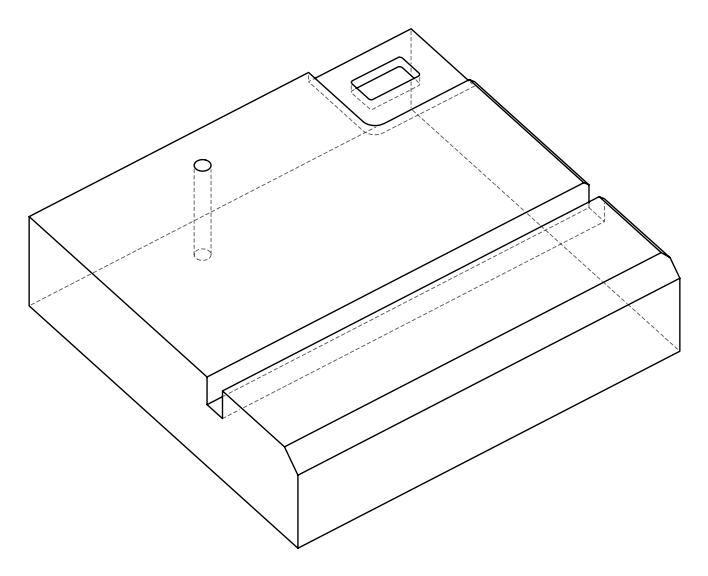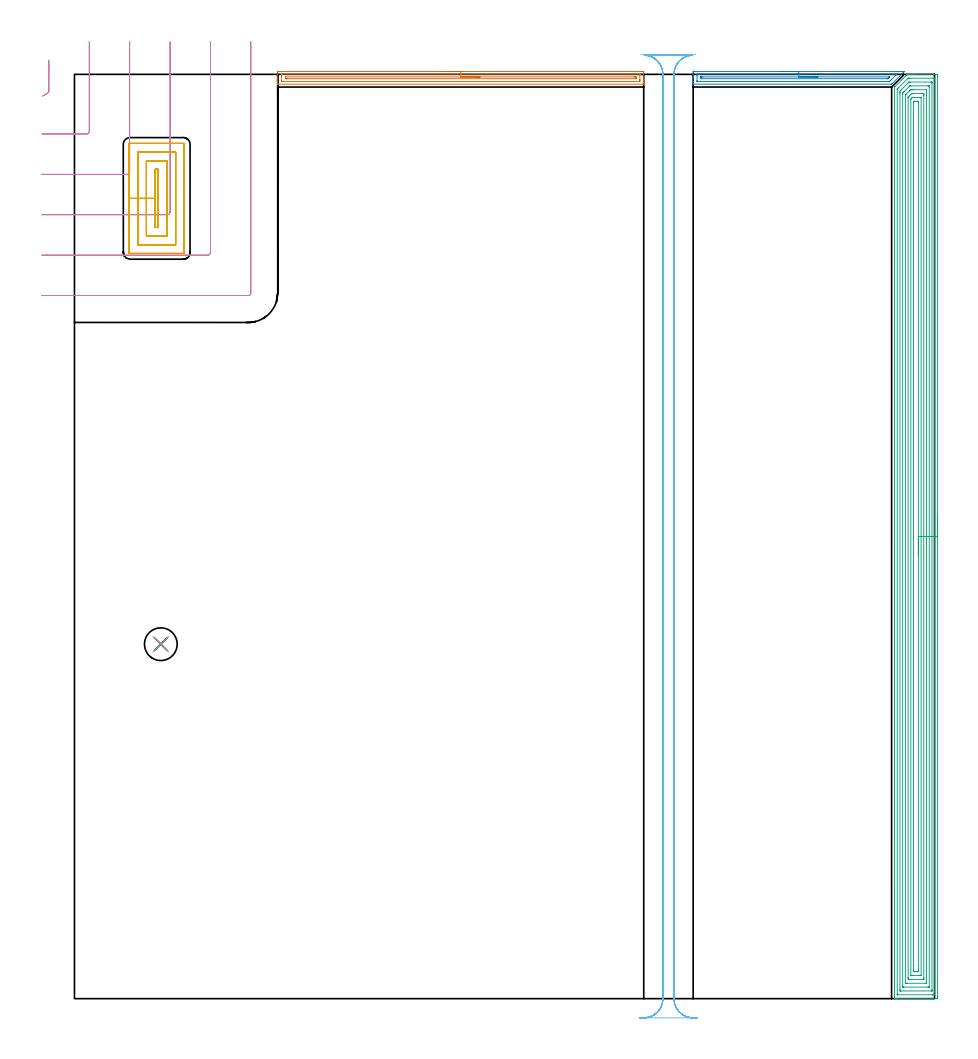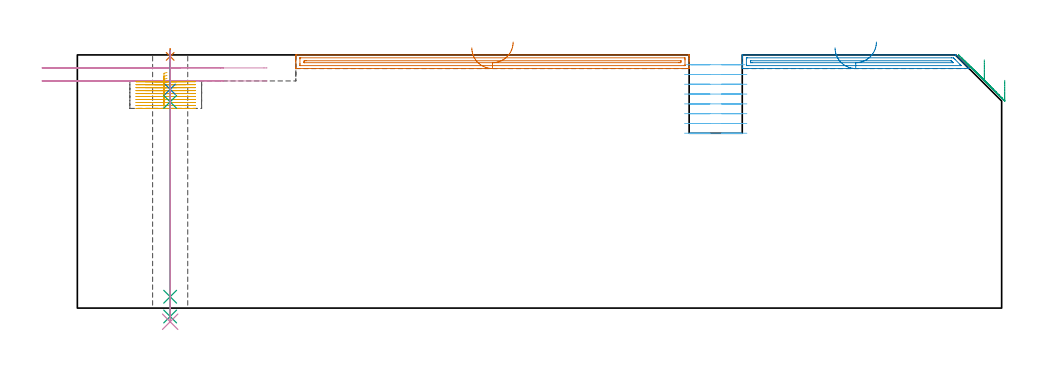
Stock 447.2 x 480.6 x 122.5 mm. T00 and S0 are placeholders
(PLAN: 10 operations, 7 tool changes, 70.7 min)
(1 AREA_MILL | FG_CHAMFER_SURFACE | UGT0205_001 | 4.74 min | 4322 mm3)
(2 AREA_MILL_1 | FG_CHAMFER_SURFACE_1 | UGT0205_001 | 2.73 min | 2579 mm3)
(3 AREA_MILL_2 | FG_CHAMFER_SURFACE_2 | UGT0205_001 | 31.1 min | 119293 mm3)
(4 MILL_CORNER_NOTCH_RECTANGULAR | CORNER_NOTCH_RECTANGULAR | UGT0201_006 | Follow Part, ap 7, ae 75% | 3.51 min | 171093 mm3)
(5 MILL_RECTANGULAR_POCKET | POCKET_RECTANGULAR_STRAIGHT | UGT0201_124 | Follow Part, ap 1.5, ae 75% | 10.41 min | 29040 mm3)
(6 MILL_RECTANGULAR_SLOT | SLOT_RECTANGULAR | UGT0201_094 | Follow Part, ap 5, ae 75% | 17.01 min | 467945 mm3)
(7 SPOT_DRILL | STEP1HOLE | NXT0321_9005460120000 | 0.03 min | 36 mm3)
(8 DRILL_BLIND_HOLE_INTO_CENTER | STEP1HOLE | NXT0301_082 | 0.08 min | 1441 mm3)
(9 GUN_DRILL_THROUGH_HOLE | STEP1HOLE | UGT0307_008 | 0.61 min | 10135 mm3)
(10 DRILL_TO_ENLARGE_THROUGH_HOLE | STEP1HOLE | UGT0301_044 | 0.53 min | 16131 mm3)
(TOOL UGT0205_001 | Chamfer Mill 20 x 3 x 45 deg. | D20 FL50 Z2)
(TOOL UGT0201_006 | End Mill 28 mm | D28 FL25 Z2)
(TOOL UGT0201_124 | Carbide End Mill 6.0 | D6 FL15 Z4)
(TOOL UGT0201_094 | End mill 20 mm | D20 FL38 Z4)
(TOOL NXT0321_9005460120000 | NC Spot Drill, 142deg, 12mm, Carbide, Uncoated | D12 PA142 FL30 Z2)
(TOOL NXT0301_082 | Carbide Drill 11.1mm [860.1-1110-033A1-MM 2214] | D11.1 PA140 FL55 Z2)
(TOOL UGT0307_008 | Gun Drill 11 mm | D11 PA130 FL24 Z1)
(TOOL UGT0301_044 | Twist Drill 17 mm | D17 PA118 FL125 Z2)
(OP 1 AREA_MILL)
G17 G21 G94 G90
T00 M6
G54
G17 G0 G90 X190.85 Y482.1 S1061 M3
G43 Z132.5 H0
Z125.9
G94 G1 X190.888 Z125.028 F250.
X191.002 Z124.164
X191.191 Z123.312
X191.453 Z122.48
X191.787 Z121.674
X192.19 Z120.9
X192.659 Z120.164
X193.19 Z119.472
X193.779 Z118.829
X194.422 Z118.24
X195.114 Z117.708
X195.85 Z117.24
X196.624 Z116.837
X197.43 Z116.503
X198.262 Z116.241
X199.114 Z116.052
X199.978 Z115.938
X200.85 Z115.9
X294.783
X295.401 Y482.097 Z115.903
X295.993 Y482.091 Z115.905
X295.997 Y482.077 Z115.92
X296. Y481.48 Z116.516
Y481.187 Z116.809
Y478.8 Z119.194
Y478.213 Z119.784
Y477.907 Z120.09
Y477.32 Z120.677
Y477.013 Z120.982
Y476.4 Z121.599
Y475.925 Z122.074
X295.993 Y475.557 Z122.435
X295.99 Y475.503 Z122.488
X295.847 Y475.5 Z122.5
X105.853
X105.71 Y475.503 Z122.488
X105.707 Y475.557 Z122.435
X105.7 Y475.925 Z122.074
Y476.4 Z121.599
Y477.013 Z120.982
Y478.213 Z119.784
Y478.797 Z119.197
X105.701 Y481.48 Z116.516
X105.703 Y482.077 Z115.92
X105.707 Y482.091 Z115.905
X106.299 Y482.1 Z115.9
X200.85
Y480.686 Z117.314
X293.617
X293.716 Y480.684 Z117.316
X293.912 Y480.679 Z117.321
X293.991 Y480.669 Z117.331
X293.995 Y480.641 Z117.359
X293.998 Y480.587 Z117.413
X294. Y480.203 Z117.797
Y477.907 Z120.093
Y477.523 Z120.477
X293.993 Y477.013 Z120.987
X293.99 Y476.924 Z121.076
X293.814 Y476.917 Z121.083
X293.715 Y476.915 Z121.085
X108.083 Y476.914 Z121.086
X107.984 Y476.916 Z121.084
X107.788 Y476.921 Z121.079
X107.709 Y476.931 Z121.069
X107.705 Y476.959 Z121.041
X107.702 Y477.013 Z120.987
X107.7 Y477.397 Z120.603
Y479.694 Z118.307
X107.701 Y480.077 Z117.923
X107.707 Y480.587 Z117.413
X107.71 Y480.676 Z117.324
X107.886 Y480.683 Z117.317
X107.985 Y480.685 Z117.315
X200.85 Y480.686 Z117.314
Y479.272 Z118.728
X290.941 Y479.271 Z118.729
X291.364 Y479.27 Z118.73
X291.833 Y479.267 Z118.733
X291.98 Y479.265 Z118.735
X291.992 Y478.967 Z119.033
X291.997 Y478.8 Z119.2
X291.999 Y478.634 Z119.366
X291.996 Y478.466 Z119.534
X291.99 Y478.355 Z119.645
X291.986 Y478.334 Z119.666
X291.979 Y478.332 Z119.668
X291.951 Y478.33 Z119.67
X291.833 Y478.329 Z119.671
X110.759
X110.336 Y478.33 Z119.67
X109.867 Y478.333 Z119.667
X109.72 Y478.335 Z119.665
X109.708 Y478.633 Z119.367
X109.703 Y478.8 Z119.2
X109.701 Y478.967 Z119.033
X109.704 Y479.134 Z118.866
X109.71 Y479.245 Z118.755
X109.714 Y479.266 Z118.734
X109.722 Y479.268 Z118.732
X109.749 Y479.27 Z118.73
X109.867 Y479.271 Z118.729
X200.85 Y479.272 Z118.728
X201.722 Z118.766
X202.587 Z118.88
X203.438 Z119.069
X204.27 Z119.332
X205.076 Z119.665
X205.85 Z120.068
X206.586 Z120.537
X207.278 Z121.068
X207.921 Z121.657
X208.51 Z122.301
X209.042 Z122.993
X209.51 Z123.728
X209.913 Z124.502
X210.247 Z125.308
X210.509 Z126.14
X210.698 Z126.992
X210.812 Z127.857
X210.85 Z128.728
G0 Z132.5
M5
M2
(OP 2 AREA_MILL_1)
G17 G21 G94 G90
T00 M6
G54
G17 G0 G90 X366.6 Y482.1 S1061 M3
G43 Z132.5 H0
Z125.9
G94 G1 X366.638 Z125.028 F250.
X366.752 Z124.164
X366.941 Z123.312
X367.203 Z122.48
X367.537 Z121.674
X367.94 Z120.9
X368.408 Z120.164
X368.94 Z119.472
X369.529 Z118.829
X370.172 Z118.24
X370.864 Z117.708
X371.6 Z117.24
X372.374 Z116.837
X373.18 Z116.503
X374.012 Z116.241
X374.864 Z116.052
X375.728 Z115.938
X376.6 Z115.9
X431.276
X431.443 Y482.096 Z115.904
X431.488 Y482.092 Z115.906
X431.328 Y481.927 Z116.069
X431.218 Y481.818 Z116.18
X431.003 Y481.603 Z116.397
X425.024 Y475.625 Z122.375
X424.895 Y475.505 Z122.49
X424.688 Y475.5 Z122.5
X321.833
X321.71 Y475.503 Z122.488
X321.707 Y475.549 Z122.443
X321.7 Y475.87 Z122.128
Y476.479 Z121.52
Y477.013 Z120.982
Y479.067 Z118.93
Y479.693 Z118.301
X321.701 Y481.48 Z116.515
X321.703 Y482.058 Z115.938
X321.707 Y482.091 Z115.905
X322.278 Y482.1 Z115.9
X376.6
Y480.686 Z117.314
X427.262 Y480.685 Z117.315
X427.36 Y480.683 Z117.317
X427.457 Y480.679 Z117.321
X427.609 Y480.67 Z117.33
X427.532 Y480.587 Z117.413
X427.448 Y480.499 Z117.501
X427.36 Y480.409 Z117.591
X427.002 Y480.052 Z117.948
X424.688 Y477.737 Z120.263
X424.325 Y477.377 Z120.623
X423.957 Y477.013 Z120.987
X423.875 Y476.936 Z121.064
X423.843 Y476.921 Z121.079
X422.907 Y476.914 Z121.086
X324.059
X323.961 Y476.915 Z121.085
X323.764 Y476.919 Z121.081
X323.715 Y476.921 Z121.079
X323.71 Y476.932 Z121.068
X323.705 Y476.962 Z121.038
X323.702 Y477.013 Z120.987
X323.7 Y477.373 Z120.627
X323.701 Y480.053 Z117.947
X323.708 Y480.587 Z117.413
X323.71 Y480.671 Z117.329
X323.863 Y480.68 Z117.32
X323.963 Y480.684 Z117.316
X324.059 Y480.685 Z117.315
X324.851 Y480.686 Z117.314
X376.6
Y479.272 Z118.728
X423.568 Y479.271 Z118.729
X423.64 Y479.269 Z118.731
X423.718 Y479.265 Z118.735
X423.749 Y479.26 Z118.74
X423.725 Y479.234 Z118.766
X423.548 Y479.051 Z118.949
X423.3 Y478.8 Z119.2
X423.103 Y478.603 Z119.397
X422.907 Y478.408 Z119.592
X422.846 Y478.354 Z119.646
X422.823 Y478.335 Z119.665
X422.801 Y478.334 Z119.666
X422.697 Y478.331 Z119.669
X422.486 Y478.329 Z119.671
X325.84
X325.773 Y478.33 Z119.67
X325.733 Y478.333 Z119.667
X325.718 Y478.334 Z119.666
X325.71 Y478.378 Z119.622
X325.703 Y478.659 Z119.341
X325.701 Y478.8 Z119.2
X325.7 Y478.941 Z119.059
X325.701 Y479.082 Z118.918
X325.705 Y479.176 Z118.824
X325.71 Y479.25 Z118.75
X325.716 Y479.266 Z118.734
X325.724 Y479.267 Z118.733
X325.84 Y479.269 Z118.731
X326.261 Y479.271 Z118.729
X326.731 Y479.272 Z118.728
X376.6
X377.472 Z118.767
X378.336 Z118.88
X379.188 Z119.069
X380.02 Z119.332
X380.826 Z119.665
X381.6 Z120.068
X382.336 Z120.537
X383.028 Z121.068
X383.671 Z121.657
X384.26 Z122.301
X384.792 Z122.993
X385.26 Z123.728
X385.663 Z124.502
X385.997 Z125.308
X386.259 Z126.14
X386.448 Z126.992
X386.562 Z127.857
X386.6 Z128.728
G0 Z132.5
M5
M2
(OP 3 AREA_MILL_2)
G17 G21 G94 G90
T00 M6
G54
G17 G0 G90 X448.7 Y250.3 S1061 M3
G43 Z132.5 H0
Z110.2
G94 G1 Y250.262 Z109.328 F250.
Y250.148 Z108.464
Y249.959 Z107.612
Y249.697 Z106.78
Y249.363 Z105.974
Y248.96 Z105.2
Y248.491 Z104.464
Y247.96 Z103.772
Y247.371 Z103.129
Y246.728 Z102.54
Y246.036 Z102.009
Y245.3 Z101.54
Y244.526 Z101.137
Y243.72 Z100.803
Y242.888 Z100.541
Y242.036 Z100.352
Y241.172 Z100.238
Y240.3 Z100.2
Y1.004
X448.699 Y0.631 Z100.201
X448.694 Y0.116 Z100.204
X448.692 Y0.009 Z100.206
X448.183 Y0. Z100.714
X430.2 Z118.695
X427.803 Z121.092
X427.073 Z121.826
X426.825 Z122.075
X426.43 Z122.461
X426.403 Y0.009 Z122.488
X426.4 Y0.184 Z122.5
Y473.709
X426.405 Y474.004 Z122.491
X426.528 Y474.128 Z122.37
X426.718 Y474.319 Z122.18
X432.233 Y479.835 Z116.664
X432.704 Y480.304 Z116.196
X432.969 Y480.565 Z115.93
X433.008 Y480.597 Z115.889
X433.223 Y480.6 Z115.675
X434.006 Z114.889
X435.256 Z113.64
X435.778 Z113.117
X436.403 Z112.492
X447.558 Z101.339
X448.183 Y480.596 Z100.714
X448.692 Y480.591 Z100.206
X448.694 Y480.485 Z100.204
X448.698 Y479.969 Z100.202
X448.7 Y479.447 Z100.2
Y240.3
X447.286 Z101.614
X447.285 Y2.199 Z101.615
X447.284 Y2.089 Z101.616
X447.281 Y2.035 Z101.619
X447.28 Y2.015 Z101.62
X447.242 Y2.01 Z101.658
X446.825 Y2.002 Z102.075
X446.411 Y2. Z102.489
X445.941 Z102.959
X428.218 Y2.001 Z120.682
X427.952 Y2.006 Z120.948
X427.83 Y2.01 Z121.07
X427.821 Y2.018 Z121.079
X427.818 Y2.039 Z121.082
X427.816 Y2.091 Z121.084
X427.815 Y2.197 Z121.085
X427.814 Y2.408 Z121.086
X427.815 Y472.815 Z121.085
X427.821 Y472.923 Z121.079
X427.833 Y472.972 Z121.067
X427.874 Y473.015 Z121.026
X428.009 Y473.156 Z120.891
X428.179 Y473.329 Z120.721
X428.558 Y473.709 Z120.342
X433.119 Y478.268 Z115.781
X433.39 Y478.528 Z115.51
X433.474 Y478.59 Z115.426
X433.594 Y478.596 Z115.306
X434.006 Y478.599 Z114.894
X434.476 Y478.6 Z114.424
X446.882 Y478.599 Z102.018
X447.148 Y478.594 Z101.752
X447.27 Y478.59 Z101.63
X447.279 Y478.582 Z101.621
X447.282 Y478.561 Z101.618
X447.284 Y478.509 Z101.616
X447.285 Y478.403 Z101.615
X447.286 Y478.192 Z101.614
Y240.3
X445.872 Z103.028
X445.871 Y4.753 Z103.029
X445.869 Y4.208 Z103.031
X445.866 Y4.034 Z103.034
X445.865 Y4.018 Z103.035
X445.853 Y4.01 Z103.047
X445.8 Y4.005 Z103.1
X445.73 Y4.001 Z103.17
X429.781 Y4. Z119.119
X429.575 Y4.002 Z119.325
X429.369 Y4.006 Z119.531
X429.238 Y4.01 Z119.662
X429.234 Y4.092 Z119.666
X429.231 Y4.208 Z119.669
X429.229 Y4.557 Z119.671
Y470.481
Y471.026
X429.231 Y471.373 Z119.669
X429.235 Y471.92 Z119.665
X429.402 Y472.095 Z119.498
X429.575 Y472.273 Z119.325
X429.843 Y472.544 Z119.057
X430.114 Y472.815 Z118.786
X433.119 Y475.82 Z115.781
X433.404 Y476.105 Z115.496
X433.693 Y476.392 Z115.207
X433.854 Y476.544 Z115.046
X433.904 Y476.59 Z114.996
X434.006 Y476.592 Z114.894
X434.686 Y476.599 Z114.214
X445.319 Y476.6 Z103.581
X445.525 Y476.598 Z103.375
X445.731 Y476.594 Z103.169
X445.862 Y476.59 Z103.038
X445.866 Y476.508 Z103.034
X445.869 Y476.392 Z103.031
X445.871 Y476.043 Z103.029
X445.872 Y240.3 Z103.028
X444.457 Z104.443
Y6.181
X444.455 Y6.079 Z104.445
X444.452 Y6.018 Z104.448
X444.45 Y6.01 Z104.45
X444.442 Y6.006 Z104.458
X444.415 Y6.003 Z104.485
X444.194 Y6.001 Z104.706
X443.753 Y6. Z105.147
X431.347 Z117.553
X430.905 Y6.006 Z117.995
X430.686 Y6.01 Z118.214
X430.649 Y6.02 Z118.251
X430.647 Y6.058 Z118.253
X430.645 Y6.119 Z118.255
X430.643 Y6.708 Z118.257
Y6.891
Y470.132
X430.648 Y470.838 Z118.252
X430.649 Y470.884 Z118.251
X430.674 Y470.913 Z118.226
X430.778 Y471.026 Z118.122
X431.063 Y471.313 Z117.837
X431.347 Y471.599 Z117.553
X434.006 Y474.256 Z114.894
X434.179 Y474.428 Z114.721
X434.283 Y474.526 Z114.617
X434.345 Y474.585 Z114.555
X434.45 Y474.59 Z114.45
X434.892 Y474.6 Z114.008
X443.753 Z105.147
X444.195 Y474.594 Z104.705
X444.414 Y474.59 Z104.486
X444.451 Y474.58 Z104.449
X444.453 Y474.543 Z104.447
X444.455 Y474.481 Z104.445
X444.457 Y473.892 Z104.443
Y473.709
Y240.3
X443.043 Z105.857
X443.042 Y8.68 Z105.858
X443.041 Y8.503 Z105.859
X443.037 Y8.324 Z105.863
X443.028 Y8.01 Z105.872
X442.867 Y8.005 Z106.033
X442.653 Y8.001 Z106.247
X432.907 Y8. Z115.993
X432.233 Y8.001 Z116.667
X432.137 Y8.003 Z116.763
X432.079 Y8.007 Z116.821
X432.068 Y8.009 Z116.832
X432.064 Y8.045 Z116.836
X432.061 Y8.146 Z116.839
X432.058 Y8.502 Z116.842
X432.057 Y8.68 Z116.843
Y469.594
X432.059 Y469.712 Z116.841
X432.063 Y469.807 Z116.837
X432.066 Y469.856 Z116.834
X432.079 Y469.871 Z116.821
X432.233 Y470.034 Z116.667
X434.118 Y471.92 Z114.782
X434.508 Y472.308 Z114.392
X434.637 Y472.434 Z114.263
X434.742 Y472.532 Z114.158
X434.81 Y472.59 Z114.09
X434.892 Y472.593 Z114.008
X435.106 Y472.598 Z113.794
X435.778 Y472.6 Z113.122
X435.99 Z112.91
X442.867 Y472.599 Z106.033
X442.963 Y472.597 Z105.937
X443.021 Y472.593 Z105.879
X443.032 Y472.591 Z105.868
X443.036 Y472.555 Z105.864
X443.039 Y472.455 Z105.861
X443.042 Y472.098 Z105.858
X443.043 Y471.92 Z105.857
Y240.3
X441.629 Z107.271
Y10.823
X441.628 Y10.468 Z107.272
X441.625 Y10.199 Z107.275
X441.622 Y10.065 Z107.278
X441.618 Y10.01 Z107.282
X441.554 Y10.005 Z107.346
X441.094 Y10.001 Z107.806
X440.672 Y10. Z108.228
X434.006 Y10.001 Z114.894
X433.579 Y10.004 Z115.321
X433.486 Y10.01 Z115.414
X433.478 Y10.106 Z115.422
X433.475 Y10.468 Z115.425
X433.472 Y11.007 Z115.428
Y468.343
X433.473 Y468.613 Z115.427
X433.476 Y468.747 Z115.424
X433.478 Y468.81 Z115.422
X433.506 Y468.847 Z115.394
X433.886 Y469.237 Z115.014
X433.946 Y469.298 Z114.954
X434.892 Y470.243 Z114.008
X435.153 Y470.498 Z113.747
X435.228 Y470.569 Z113.672
X435.263 Y470.59 Z113.637
X435.318 Y470.596 Z113.582
X435.778 Y470.599 Z113.122
X436.2 Y470.6 Z112.7
X441.094 Y470.599 Z107.806
X441.521 Y470.596 Z107.379
X441.614 Y470.59 Z107.286
X441.622 Y470.494 Z107.278
X441.625 Y470.132 Z107.275
X441.628 Y469.593 Z107.272
X441.629 Y240.3 Z107.271
X440.215 Z108.685
X440.214 Y12.251 Z108.686
X440.208 Y12.01 Z108.692
X439.575 Y12.001 Z109.325
X435.778 Y12. Z113.122
X435.143 Y12.003 Z113.757
X434.892 Y12.01 Z114.008
X434.885 Y12.263 Z114.015
Y467.455
X434.892 Y467.782 Z114.008
X435.167 Y468.065 Z113.733
X435.441 Y468.343 Z113.459
X435.613 Y468.509 Z113.287
X435.669 Y468.56 Z113.231
X435.716 Y468.59 Z113.184
X435.778 Y468.592 Z113.122
X436.41 Y468.599 Z112.49
X439.322 Y468.6 Z109.578
X439.957 Y468.597 Z108.943
X440.208 Y468.59 Z108.692
X440.215 Y468.337 Z108.685
Y240.3
X438.8 Z110.1
Y14.94
X438.799 Y14.574 Z110.101
X438.793 Y14.045 Z110.107
X438.478 Y14.003 Z110.422
X438.436 Y14.001 Z110.464
X437.595 Y14. Z111.305
X436.708 Y14.001 Z112.192
X436.664 Y14.005 Z112.236
X436.307 Y14.045 Z112.593
X436.302 Y14.411 Z112.598
X436.3 Y14.94 Z112.6
Y15.307
Y465.66
X436.301 Y466.026 Z112.599
X436.307 Y466.555 Z112.593
X436.622 Y466.597 Z112.278
X436.664 Y466.599 Z112.236
X437.505 Y466.6 Z111.395
X438.392 Y466.599 Z110.508
X438.436 Y466.595 Z110.464
X438.793 Y466.555 Z110.107
X438.798 Y466.189 Z110.102
X438.8 Y465.66 Z110.1
Y465.293
Y240.3
Y239.428 Z110.138
Y238.563 Z110.251
Y237.712 Z110.44
Y236.88 Z110.703
Y236.074 Z111.036
Y235.3 Z111.439
Y234.564 Z111.908
Y233.872 Z112.439
Y233.229 Z113.028
Y232.64 Z113.672
Y232.108 Z114.364
Y231.64 Z115.1
Y231.237 Z115.873
Y230.903 Z116.679
Y230.641 Z117.511
Y230.452 Z118.363
Y230.338 Z119.228
Y230.3 Z120.1
G0 Z132.5
M5
M2
(OP 4 MILL_CORNER_NOTCH_RECTANGULAR)
G17 G21 G94 G90
T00 M6
G54
G17 G0 G90 X-16.598 Y469.285 S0 M3
G43 Z132.5 H0
Z116.2
G94 G1 X-14. Y470.785 F250.
G3 X-13.3 Y471.989 R1.4 F500.
G1 Y484.972
Y487.972 F250.
G0 Z132.5
X-17. Y449.6
Z116.2
G1 X-14.
X6.308 F500.
G3 X7.7 Y450.992 R1.4
G1 Y494.6
Y497.6 F250.
G0 Z132.5
X-17. Y428.6
Z116.2
G1 X-14.
X27.307 F500.
G3 X28.7 Y429.993 R1.4
G1 Y494.6
Y497.6 F250.
G0 Z132.5
X-17. Y407.6
Z116.2
G1 X-14.
X48.307 F500.
G3 X49.7 Y408.993 R1.4
G1 Y494.6
Y497.6 F250.
G0 Z132.5
X-17. Y386.6
Z116.2
G1 X-14.
X69.306 F500.
G3 X70.7 Y387.994 R1.4
G1 Y494.6
Y497.6 F250.
G0 Z132.5
X-17. Y365.6
Z116.2
G1 X-14.
X90.306 F500.
G3 X91.7 Y366.994 R1.4
G1 Y494.6
Y497.6 F250.
G0 Z132.5
X-16.598 Y469.285
Z109.9
G1 X-14. Y470.785
G3 X-13.3 Y471.989 R1.4 F500.
G1 Y484.972
Y487.972 F250.
G0 Z132.5
X-17. Y449.6
Z109.9
G1 X-14.
X6.308 F500.
G3 X7.7 Y450.992 R1.4
G1 Y494.6
Y497.6 F250.
G0 Z132.5
X-17. Y428.6
Z109.9
G1 X-14.
X27.307 F500.
G3 X28.7 Y429.993 R1.4
G1 Y494.6
Y497.6 F250.
G0 Z132.5
X-17. Y407.6
Z109.9
G1 X-14.
X48.307 F500.
G3 X49.7 Y408.993 R1.4
G1 Y494.6
Y497.6 F250.
G0 Z132.5
X-17. Y386.6
Z109.9
G1 X-14.
X69.306 F500.
G3 X70.7 Y387.994 R1.4
G1 Y494.6
Y497.6 F250.
G0 Z132.5
X-17. Y365.6
Z109.9
G1 X-14.
X90.306 F500.
G3 X91.7 Y366.994 R1.4
G1 Y494.6
Y497.6 F250.
G0 Z132.5
M5
M2
(OP 5 MILL_RECTANGULAR_POCKET)
G17 G21 G94 G90
T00 M6
G54
G17 G0 G90 X43.366 Y431.2 S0 M3
G43 Z132.5 H0
Z113.989
G94 G1 X41.9 Z113.596 F250.
Y416.1 Z109.55
Y401. F500.
X43.6
Y431.2
X41.9
Y416.1
X37.4
Y396.5
X48.1
Y435.7
X37.4
Y416.1
X32.9
Y392.
X52.6
Y440.2
X32.9
Y416.1
X28.4
Y387.9
G3 X28.8 Y387.5 R0.4
G1 X56.7
G3 X57.1 Y387.9 R0.4
G1 Y444.3
G3 X56.7 Y444.7 R0.4
G1 X28.8
G3 X28.4 Y444.3 R0.4
G1 Y416.1
Y415.1
G0 X43.366 Y431.2 Z112.55
G1 X41.9 Z112.157 F250.
Y416.1 Z108.111
Y401. F500.
X43.6
Y431.2
X41.9
Y416.1
X37.4
Y396.5
X48.1
Y435.7
X37.4
Y416.1
X32.9
Y392.
X52.6
Y440.2
X32.9
Y416.1
X28.4
Y387.9
G3 X28.8 Y387.5 R0.4
G1 X56.7
G3 X57.1 Y387.9 R0.4
G1 Y444.3
G3 X56.7 Y444.7 R0.4
G1 X28.8
G3 X28.4 Y444.3 R0.4
G1 Y416.1
Y415.1
G0 X43.366 Y431.2 Z111.111
G1 X41.9 Z110.718 F250.
Y416.1 Z106.672
Y401. F500.
X43.6
Y431.2
X41.9
Y416.1
X37.4
Y396.5
X48.1
Y435.7
X37.4
Y416.1
X32.9
Y392.
X52.6
Y440.2
X32.9
Y416.1
X28.4
Y387.9
G3 X28.8 Y387.5 R0.4
G1 X56.7
G3 X57.1 Y387.9 R0.4
G1 Y444.3
G3 X56.7 Y444.7 R0.4
G1 X28.8
G3 X28.4 Y444.3 R0.4
G1 Y416.1
Y415.1
G0 X43.366 Y431.2 Z109.672
G1 X41.9 Z109.279 F250.
Y416.1 Z105.233
Y401. F500.
X43.6
Y431.2
X41.9
Y416.1
X37.4
Y396.5
X48.1
Y435.7
X37.4
Y416.1
X32.9
Y392.
X52.6
Y440.2
X32.9
Y416.1
X28.4
Y387.9
G3 X28.8 Y387.5 R0.4
G1 X56.7
G3 X57.1 Y387.9 R0.4
G1 Y444.3
G3 X56.7 Y444.7 R0.4
G1 X28.8
G3 X28.4 Y444.3 R0.4
G1 Y416.1
Y415.1
G0 X43.366 Y431.2 Z108.233
G1 X41.9 Z107.84 F250.
Y416.1 Z103.794
Y401. F500.
X43.6
Y431.2
X41.9
Y416.1
X37.4
Y396.5
X48.1
Y435.7
X37.4
Y416.1
X32.9
Y392.
X52.6
Y440.2
X32.9
Y416.1
X28.4
Y387.9
G3 X28.8 Y387.5 R0.4
G1 X56.7
G3 X57.1 Y387.9 R0.4
G1 Y444.3
G3 X56.7 Y444.7 R0.4
G1 X28.8
G3 X28.4 Y444.3 R0.4
G1 Y416.1
Y415.1
G0 X43.366 Y431.2 Z106.794
G1 X41.9 Z106.402 F250.
Y416.1 Z102.356
Y401. F500.
X43.6
Y431.2
X41.9
Y416.1
X37.4
Y396.5
X48.1
Y435.7
X37.4
Y416.1
X32.9
Y392.
X52.6
Y440.2
X32.9
Y416.1
X28.4
Y387.9
G3 X28.8 Y387.5 R0.4
G1 X56.7
G3 X57.1 Y387.9 R0.4
G1 Y444.3
G3 X56.7 Y444.7 R0.4
G1 X28.8
G3 X28.4 Y444.3 R0.4
G1 Y416.1
Y415.1
G0 X43.366 Y431.2 Z105.356
G1 X41.9 Z104.963 F250.
Y416.1 Z100.917
Y401. F500.
X43.6
Y431.2
X41.9
Y416.1
X37.4
Y396.5
X48.1
Y435.7
X37.4
Y416.1
X32.9
Y392.
X52.6
Y440.2
X32.9
Y416.1
X28.4
Y387.9
G3 X28.8 Y387.5 R0.4
G1 X56.7
G3 X57.1 Y387.9 R0.4
G1 Y444.3
G3 X56.7 Y444.7 R0.4
G1 X28.8
G3 X28.4 Y444.3 R0.4
G1 Y416.1
Y415.1
G0 X43.366 Y431.2 Z103.917
G1 X41.9 Z103.524 F250.
Y416.1 Z99.478
Y401. F500.
X43.6
Y431.2
X41.9
Y416.1
X37.4
Y396.5
X48.1
Y435.7
X37.4
Y416.1
X32.9
Y392.
X52.6
Y440.2
X32.9
Y416.1
X28.4
Y387.9
G3 X28.8 Y387.5 R0.4
G1 X56.7
G3 X57.1 Y387.9 R0.4
G1 Y444.3
G3 X56.7 Y444.7 R0.4
G1 X28.8
G3 X28.4 Y444.3 R0.4
G1 Y416.1
Y415.1
G0 X43.366 Y431.2 Z102.478
G1 X41.9 Z102.085 F250.
Y416.1 Z98.039
Y401. F500.
X43.6
Y431.2
X41.9
Y416.1
X37.4
Y396.5
X48.1
Y435.7
X37.4
Y416.1
X32.9
Y392.
X52.6
Y440.2
X32.9
Y416.1
X28.4
Y387.9
G3 X28.8 Y387.5 R0.4
G1 X56.7
G3 X57.1 Y387.9 R0.4
G1 Y444.3
G3 X56.7 Y444.7 R0.4
G1 X28.8
G3 X28.4 Y444.3 R0.4
G1 Y416.1
Y415.1
G0 X43.366 Y431.2 Z101.039
G1 X41.9 Z100.646 F250.
Y416.1 Z96.6
Y401. F500.
X43.6
Y431.2
X41.9
Y416.1
X37.4
Y396.5
X48.1
Y435.7
X37.4
Y416.1
X32.9
Y392.
X52.6
Y440.2
X32.9
Y416.1
X28.4
Y387.9
G3 X28.8 Y387.5 R0.4
G1 X56.7
G3 X57.1 Y387.9 R0.4
G1 Y444.3
G3 X56.7 Y444.7 R0.4
G1 X28.8
G3 X28.4 Y444.3 R0.4
G1 Y416.1
Y415.1
G0 Z132.5
M5
M2
(OP 6 MILL_RECTANGULAR_SLOT)
G17 G21 G94 G90
T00 M6
G54
G17 G0 G90 X294.684 Y490.957 S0 M3
G43 Z132.5 H0
Z117.762
G94 G1 X297.643 Y490.464 F250.
G2 X306. Y480.6 R10. F500.
G1 Y0.
G2 X296.774 Y-9.97 R10.
G1 Y-10.
X320.926
Y-9.97
G2 X311.7 Y0. R10.
G1 Y480.6
G2 X320.01 Y490.456 R10.
G1 X322.967 Y490.963 F250.
G0 Z132.5
X323.917 Y-10.202
Z113.025
G1 X320.926 Y-9.97
G2 X311.7 Y0. R10. F500.
G1 Y480.6
G2 X321.253 Y490.59 R10.
G1 Y490.6
X296.447
Y490.59
G2 X306. Y480.6 R10.
G1 Y0.
G2 X296.774 Y-9.97 R10.
G1 X293.783 Y-10.202 F250.
G0 X323.917 Z108.287
G1 X320.926 Y-9.97
G2 X311.7 Y0. R10. F500.
G1 Y480.6
G2 X321.253 Y490.59 R10.
G1 X296.447
G2 X306. Y480.6 R10.
G1 Y0.
G2 X296.774 Y-9.97 R10.
G1 X293.783 Y-10.202 F250.
G0 X323.917 Z103.55
G1 X320.926 Y-9.97
G2 X311.7 Y0. R10. F500.
G1 Y480.6
G2 X321.253 Y490.59 R10.
G1 X296.447
G2 X306. Y480.6 R10.
G1 Y0.
G2 X296.774 Y-9.97 R10.
G1 X293.783 Y-10.202 F250.
G0 X323.917 Z98.812
G1 X320.926 Y-9.97
G2 X311.7 Y0. R10. F500.
G1 Y480.6
G2 X321.253 Y490.59 R10.
G1 X296.447
G2 X306. Y480.6 R10.
G1 Y0.
G2 X296.774 Y-9.97 R10.
G1 X293.783 Y-10.202 F250.
G0 X323.917 Z94.075
G1 X320.926 Y-9.97
G2 X311.7 Y0. R10. F500.
G1 Y480.6
G2 X321.253 Y490.59 R10.
G1 X296.447
G2 X306. Y480.6 R10.
G1 Y0.
G2 X296.774 Y-9.97 R10.
G1 X293.783 Y-10.202 F250.
G0 X323.917 Z89.337
G1 X320.926 Y-9.97
G2 X311.7 Y0. R10. F500.
G1 Y480.6
G2 X321.253 Y490.59 R10.
G1 X296.447
G2 X306. Y480.6 R10.
G1 Y0.
G2 X296.774 Y-9.97 R10.
G1 X293.783 Y-10.202 F250.
G0 X323.917 Z84.6
G1 X320.926 Y-9.97
G2 X311.7 Y0. R10. F500.
G1 Y480.6
G2 X321.253 Y490.59 R10.
G1 X296.447
G2 X306. Y480.6 R10.
G1 Y0.
G2 X296.774 Y-9.97 R10.
G1 X293.783 Y-10.202 F250.
G0 Z132.5
M5
M2
(OP 7 SPOT_DRILL)
G17 G21 G94 G90
T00 M6
G54
G17 G0 G90 X44.9 Y184.3 S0 M3
G43 Z132.5 H0
G94 G81 G98 Z121.768 F250. R125.5
G80
M5
M2
(OP 8 DRILL_BLIND_HOLE_INTO_CENTER)
G17 G21 G94 G90
T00 M6
G54
G17 G0 G90 X44.9 Y184.3 S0 M3
G43 Z132.5 H1
G94 G81 G98 Z105.85 F250. R124.5
G80
M5
M2
(OP 9 GUN_DRILL_THROUGH_HOLE)
G17 G21 G94 G90
T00 M6
G54
G17 G0 G90 X44.9 Y184.3 M8
G43 Z132.5 H0
Z118.689
S716 M3
G94 G1 Z99.787 F125. M26
G4 X.084
Z5.5 F250.
G4 X.084
Z-4.065 F125.
G4 X.084
M5
M9
G0 Z118.689
Z132.5
M2
(OP 10 DRILL_TO_ENLARGE_THROUGH_HOLE)
G17 G21 G94 G90
T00 M6
G54
G17 G0 G90 X44.9 Y184.3 S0 M3
G43 Z132.5 H0
G94 G73 G98 Z-6.607 F250. Q16.138 R124.5
G80
M5
M2
